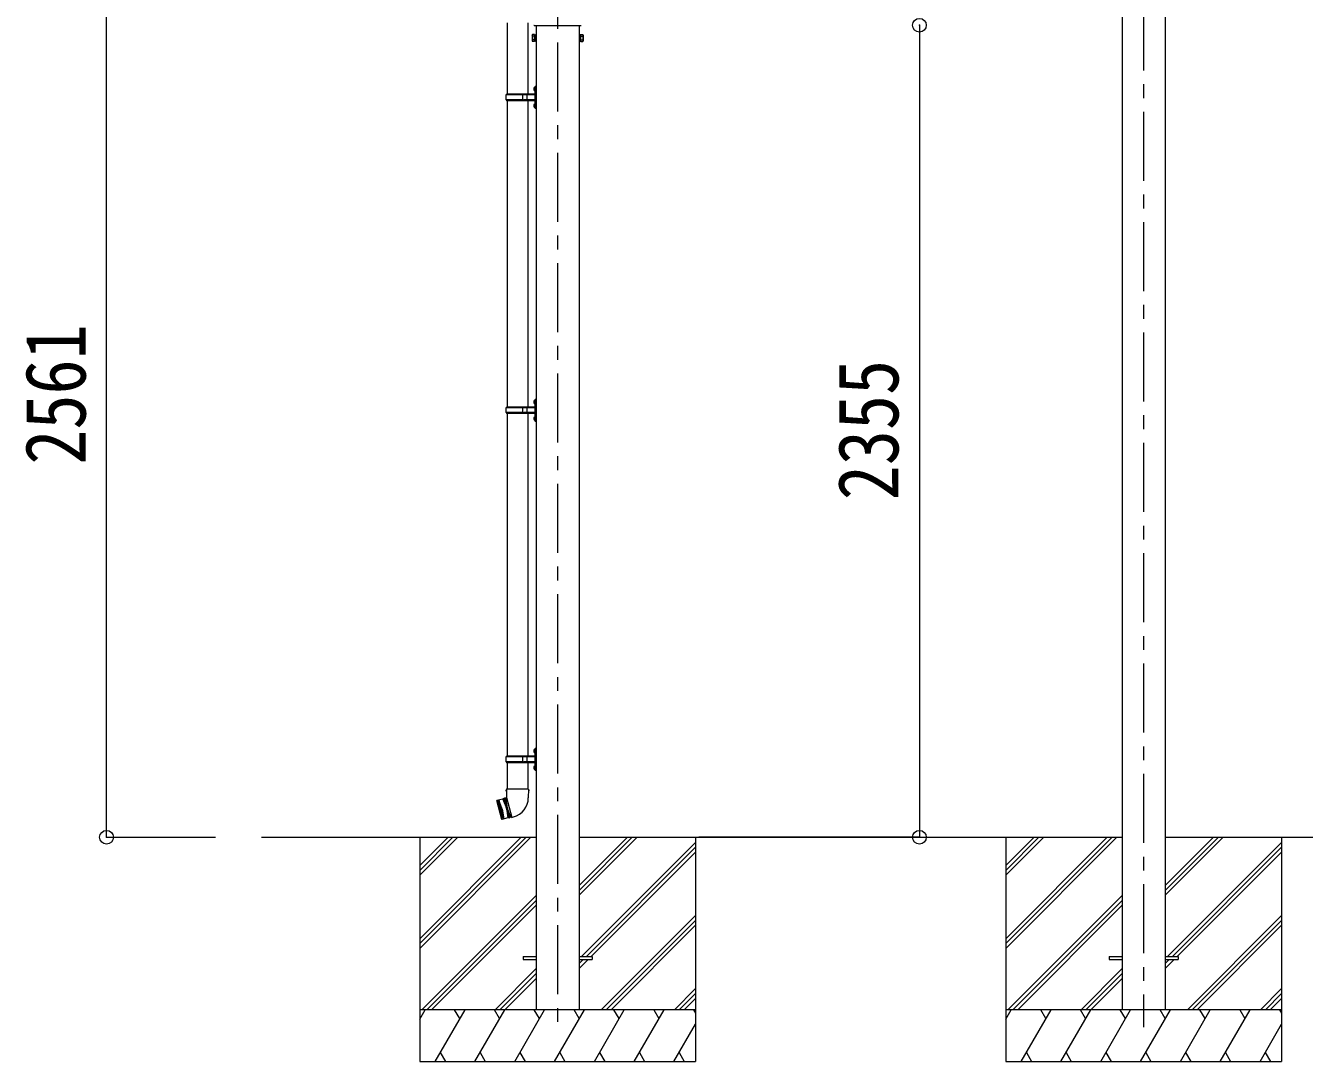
# Model space of a CAD drawing. Units: millimetres at full size, sheet at 1:40. Extents: x -11243 to 11243, y -7760 to 7760.
# Drawn here: x 322 to 4031, y -4874 to -1870 of the extents above; entities that cross this region are included whole.
import ezdxf
from ezdxf.enums import TextEntityAlignment as Align

# ---------------------------------------------------------------- set-up
doc = ezdxf.new("R2010")
doc.units = ezdxf.units.MM
doc.header["$LTSCALE"] = 40
doc.header["$PDMODE"] = 32
doc.header["$PDSIZE"] = 40
doc.linetypes.add('CHAIN1', pattern=[8, 5, -1, 1, -1])
doc.layers.add('0-3_ELV2', color=7, linetype='Continuous', lineweight=9)
doc.layers.add('0-6_OTH_LINE', color=6, linetype='Continuous', lineweight=9)
doc.styles.add('ＭＳ ゴシック', font='')
doc.styles.get('ＭＳ ゴシック').set_extended_font_data('MS Gothic')

msp = doc.modelspace()

# ---------------------------------------------------------------- linework, layer by layer
at = {"layer": '0-3_ELV2', "color": 5, "linetype": 'CHAIN1'}
for p, q in [((3564.86, -1480.18), (3564.86, -4774.49)), ((1864.87, -1599.05), (1864.87, -4774.49))]:
    msp.add_line(p, q, dxfattribs=at)
at = {"layer": '0-3_ELV2', "color": 4}
for p, q in [((3502.36, -1751.11), (3502.36, -4723.88)), ((3627.36, -1751.11), (3627.36, -4723.88)), ((1796.32, -1869.88), (1796.32, -1869.88)), ((1796.62, -1869.98), (1796.6, -1869.98)), ((1796.62, -1869.98), (1933.12, -1869.98)), ((1802.37, -1869.98), (1802.37, -4723.88)), ((1927.37, -1869.98), (1927.37, -4723.88)), ((1933.14, -1869.98), (1933.12, -1869.98)), ((1790.87, -1897.38), (1791.63, -1896.06)), ((1790.87, -1897.38), (1790.87, -1914.38)), ((1790.87, -1914.38), (1791.63, -1915.69)), ((1797.87, -1896.06), (1791.63, -1896.06)), ((1797.87, -1900.97), (1791.63, -1900.97)), ((1797.87, -1910.79), (1791.63, -1910.79)), ((1797.87, -1915.69), (1791.63, -1915.69)), ((1797.87, -1915.69), (1797.87, -1896.06)), ((1797.87, -1896.68), (1800.37, -1896.68)), ((1800.37, -1915.08), (1797.87, -1915.08)), ((1927.37, -1916.38), (1929.37, -1916.38)), ((1931.87, -1896.68), (1929.37, -1896.68)), ((1929.37, -1915.08), (1931.87, -1915.08)), ((1931.87, -1915.69), (1931.87, -1896.06)), ((1931.87, -1896.06), (1938.11, -1896.06)), ((1931.87, -1900.97), (1938.11, -1900.97)), ((1931.87, -1910.79), (1938.11, -1910.79)), ((1931.87, -1915.69), (1938.11, -1915.69)), ((1938.87, -1897.38), (1938.11, -1896.06)), ((1938.87, -1914.38), (1938.11, -1915.69)), ((1938.87, -1897.38), (1938.87, -1914.38)), ((1764.87, -4569.38), (1802.37, -4569.38)), ((1764.87, -4569.38), (1764.87, -4578.38)), ((1764.87, -4578.38), (1802.37, -4578.38)), ((1927.37, -4569.38), (1964.87, -4569.38)), ((1927.37, -4578.38), (1964.87, -4578.38)), ((1964.87, -4569.38), (1964.87, -4578.38)), ((3464.86, -4569.38), (3502.36, -4569.38)), ((3464.86, -4569.38), (3464.86, -4578.38)), ((3464.86, -4578.38), (3502.36, -4578.38)), ((3627.36, -4569.38), (3664.86, -4569.38)), ((3627.36, -4578.38), (3664.86, -4578.38)), ((3664.86, -4569.38), (3664.86, -4578.38))]:
    msp.add_line(p, q, dxfattribs=at)
at = {"layer": '0-3_ELV2'}
for p, q in [((1718.52, -1861.54), (1718.52, -2068.88)), ((1778.22, -1861.54), (1778.22, -2068.88)), ((1715.37, -2070.88), (1716.37, -2068.88)), ((1715.37, -2084.88), (1715.37, -2070.88)), ((1763.86, -2070.88), (1715.37, -2070.88)), ((1797.87, -2068.88), (1716.37, -2068.88)), ((1763.86, -2086.88), (1763.86, -2068.88)), ((1764.62, -2068.88), (1766.62, -2070.88)), ((1797.87, -2070.88), (1766.62, -2070.88)), ((1776.99, -2070.88), (1774.99, -2068.88)), ((1776.99, -2084.88), (1776.99, -2070.88)), ((1796.07, -2051.73), (1798.11, -2052.73)), ((1797.33, -2049.73), (1797.97, -2049.73)), ((1797.33, -2049.73), (1797.33, -2058.03)), ((1797.33, -2058.03), (1797.97, -2058.03)), ((1797.97, -2049.73), (1798.37, -2050.13)), ((1798.11, -2052.73), (1798.72, -2053.88)), ((1800.37, -2045.38), (1798.37, -2047.38)), ((1798.37, -2047.38), (1798.37, -2108.38)), ((1800.37, -2045.38), (1800.37, -2110.38)), ((1800.37, -2045.38), (1802.37, -2045.38)), ((1802.37, -2110.38), (1802.37, -2045.38)), ((1715.37, -2084.88), (1716.37, -2086.88)), ((1763.86, -2084.88), (1715.37, -2084.88)), ((1716.37, -2086.88), (1797.87, -2086.88)), ((1718.52, -2086.88), (1718.52, -2976.37)), ((1764.62, -2086.88), (1766.62, -2084.88)), ((1797.87, -2084.88), (1766.62, -2084.88)), ((1776.99, -2084.88), (1774.99, -2086.88)), ((1778.22, -2086.88), (1778.22, -2976.37)), ((1796.07, -2099.73), (1798.11, -2100.73)), ((1797.33, -2097.73), (1797.97, -2097.73)), ((1797.33, -2097.73), (1797.33, -2106.03)), ((1797.33, -2106.03), (1797.97, -2106.03)), ((1797.97, -2097.73), (1797.97, -2106.03)), ((1797.97, -2097.73), (1798.37, -2098.13)), ((1797.97, -2106.03), (1798.37, -2105.63)), ((1798.11, -2100.73), (1798.72, -2101.88)), ((1798.37, -2108.38), (1800.37, -2110.38)), ((1802.37, -2110.38), (1800.37, -2110.38)), ((1796.07, -2959.23), (1798.11, -2960.23)), ((1797.33, -2957.23), (1797.97, -2957.23)), ((1797.33, -2957.23), (1797.33, -2965.53)), ((1797.33, -2965.53), (1797.97, -2965.53)), ((1797.97, -2957.23), (1798.37, -2957.63)), ((1798.11, -2960.23), (1798.72, -2961.38)), ((1800.37, -2952.88), (1798.37, -2954.88)), ((1798.37, -2954.88), (1798.37, -3015.88)), ((1800.37, -2952.88), (1800.37, -3017.88)), ((1800.37, -2952.88), (1802.37, -2952.88)), ((1802.37, -3017.88), (1802.37, -2952.88)), ((1715.37, -2978.38), (1716.37, -2976.38)), ((1715.37, -2992.38), (1715.37, -2978.38)), ((1763.86, -2978.38), (1715.37, -2978.38)), ((1715.37, -2992.38), (1716.37, -2994.38)), ((1763.86, -2992.38), (1715.37, -2992.38)), ((1797.87, -2976.38), (1716.37, -2976.38)), ((1716.37, -2994.38), (1797.87, -2994.38)), ((1718.52, -2994.37), (1718.52, -3988.88)), ((1763.86, -2994.38), (1763.86, -2976.38)), ((1764.62, -2976.38), (1766.62, -2978.38)), ((1764.62, -2994.38), (1766.62, -2992.38)), ((1797.87, -2978.38), (1766.62, -2978.38)), ((1797.87, -2992.38), (1766.62, -2992.38)), ((1776.99, -2978.38), (1774.99, -2976.38)), ((1776.99, -2992.38), (1774.99, -2994.38)), ((1776.99, -2992.38), (1776.99, -2978.38)), ((1778.22, -2994.37), (1778.22, -3988.88)), ((1796.07, -3007.23), (1798.11, -3008.23)), ((1797.33, -3005.23), (1797.97, -3005.23)), ((1797.33, -3005.23), (1797.33, -3013.53)), ((1797.33, -3013.53), (1797.97, -3013.53)), ((1797.97, -3005.23), (1797.97, -3013.53)), ((1797.97, -3005.23), (1798.37, -3005.63)), ((1797.97, -3013.53), (1798.37, -3013.13)), ((1798.11, -3008.23), (1798.72, -3009.38)), ((1798.37, -3015.88), (1800.37, -3017.88)), ((1802.37, -3017.88), (1800.37, -3017.88)), ((1800.37, -3965.38), (1798.37, -3967.38)), ((1798.37, -3967.38), (1798.37, -4028.38)), ((1800.37, -3965.38), (1800.37, -4030.38)), ((1800.37, -3965.38), (1802.37, -3965.38)), ((1802.37, -4030.38), (1802.37, -3965.38)), ((1715.37, -3990.88), (1716.37, -3988.88)), ((1715.37, -4004.88), (1715.37, -3990.88)), ((1763.86, -3990.88), (1715.37, -3990.88)), ((1715.37, -4004.88), (1716.37, -4006.88)), ((1763.86, -4004.88), (1715.37, -4004.88)), ((1797.87, -3988.88), (1716.37, -3988.88)), ((1763.86, -4006.88), (1763.86, -3988.88)), ((1764.62, -3988.88), (1766.62, -3990.88)), ((1764.62, -4006.88), (1766.62, -4004.88)), ((1797.87, -3990.88), (1766.62, -3990.88)), ((1797.87, -4004.88), (1766.62, -4004.88)), ((1776.99, -3990.88), (1774.99, -3988.88)), ((1776.99, -4004.88), (1774.99, -4006.88)), ((1776.99, -4004.88), (1776.99, -3990.88)), ((1796.07, -3971.73), (1798.11, -3972.73)), ((1797.33, -3969.73), (1797.97, -3969.73)), ((1797.33, -3969.73), (1797.33, -3978.03)), ((1797.33, -3978.03), (1797.97, -3978.03)), ((1797.97, -3969.73), (1798.37, -3970.13)), ((1798.11, -3972.73), (1798.72, -3973.88)), ((1716.37, -4006.88), (1797.87, -4006.88)), ((1718.52, -4006.88), (1718.52, -4084.75)), ((1778.22, -4006.88), (1778.22, -4084.75)), ((1796.07, -4019.73), (1798.11, -4020.73)), ((1797.33, -4017.73), (1797.97, -4017.73)), ((1797.33, -4017.73), (1797.33, -4026.03)), ((1797.33, -4026.03), (1797.97, -4026.03)), ((1797.97, -4017.73), (1797.97, -4026.03)), ((1797.97, -4017.73), (1798.37, -4018.13)), ((1797.97, -4026.03), (1798.37, -4025.63)), ((1798.11, -4020.73), (1798.72, -4021.88)), ((1798.37, -4028.38), (1800.37, -4030.38)), ((1802.37, -4030.38), (1800.37, -4030.38)), ((1688.08, -4118.27), (1688.44, -4117.66)), ((1706.31, -4112.87), (1688.44, -4117.66)), ((1703.01, -4172.04), (1688.44, -4117.66)), ((1692.3, -4116.63), (1706.87, -4171.01)), ((1696.69, -4144.59), (1692.3, -4116.63)), ((1694.23, -4116.11), (1708.8, -4170.49)), ((1704.42, -4142.52), (1694.23, -4116.11)), ((1708.95, -4111.13), (1706.31, -4112.87)), ((1708.95, -4111.13), (1710.88, -4110.61)), ((1724.03, -4167.44), (1708.95, -4111.13)), ((1713.84, -4110.08), (1710.88, -4110.61)), ((1710.88, -4110.61), (1725.97, -4166.93)), ((1716.74, -4109.3), (1713.84, -4110.08)), ((1713.84, -4110.08), (1718.42, -4138.77)), ((1716.67, -4084.75), (1714.97, -4089.25)), ((1716.7, -4089.75), (1714.97, -4089.25)), ((1716.81, -4107.99), (1716.41, -4108.09)), ((1716.41, -4108.09), (1732.02, -4166.34)), ((1780.07, -4084.75), (1716.67, -4084.75)), ((1716.67, -4084.75), (1716.81, -4107.99)), ((1780.07, -4084.75), (1779.92, -4109.75)), ((1688.08, -4118.27), (1702.4, -4171.69)), ((1696.69, -4144.59), (1706.87, -4171.01)), ((1704.42, -4142.52), (1708.8, -4170.49)), ((1728.8, -4165.91), (1718.42, -4138.77)), ((1703.01, -4172.04), (1702.4, -4171.69)), ((1720.88, -4167.25), (1703.01, -4172.04)), ((1724.03, -4167.44), (1720.88, -4167.25)), ((1724.03, -4167.44), (1725.97, -4166.93)), ((1728.8, -4165.91), (1725.97, -4166.93)), ((1731.7, -4165.13), (1728.8, -4165.91)), ((1732.02, -4166.34), (1736.93, -4165.02)), ((1006.03, -4223.88), (1802.37, -4223.88)), ((1464.87, -4223.88), (1464.87, -4873.88)), ((1464.87, -4518.05), (1759.05, -4223.88)), ((1464.87, -4532.2), (1773.19, -4223.88)), ((1464.87, -4546.34), (1787.33, -4223.88)), ((1464.87, -4334.21), (1575.2, -4223.88)), ((1464.87, -4320.07), (1561.06, -4223.88)), ((1464.87, -4305.92), (1546.91, -4223.88)), ((1927.37, -4223.88), (3502.36, -4223.88)), ((1927.37, -4392.21), (2095.7, -4223.88)), ((1927.37, -4378.07), (2081.56, -4223.88)), ((1927.37, -4363.92), (2067.41, -4223.88)), ((2264.87, -4223.88), (2264.87, -4873.88)), ((3164.86, -4223.88), (3164.86, -4873.88)), ((3164.86, -4518.05), (3459.04, -4223.88)), ((3164.86, -4532.2), (3473.19, -4223.88)), ((3164.86, -4546.34), (3487.33, -4223.88)), ((3164.86, -4334.21), (3275.2, -4223.88)), ((3164.86, -4320.07), (3261.05, -4223.88)), ((3164.86, -4305.92), (3246.91, -4223.88)), ((3627.36, -4223.88), (5202.36, -4223.88)), ((3627.36, -4392.21), (3795.7, -4223.88)), ((3627.36, -4378.07), (3781.55, -4223.88)), ((3627.36, -4363.92), (3767.41, -4223.88)), ((3964.86, -4223.88), (3964.86, -4873.88)), ((1934.04, -4569.38), (2264.87, -4238.56)), ((1948.19, -4569.38), (2264.87, -4252.7)), ((3634.04, -4569.38), (3964.86, -4238.56)), ((3648.18, -4569.38), (3964.86, -4252.7)), ((1962.33, -4569.38), (2264.87, -4266.84)), ((3662.33, -4569.38), (3964.86, -4266.84)), ((1471.18, -4723.88), (1802.37, -4392.69)), ((1485.32, -4723.88), (1802.37, -4406.83)), ((3171.17, -4723.88), (3502.36, -4392.69)), ((3185.31, -4723.88), (3502.36, -4406.83)), ((1499.46, -4723.88), (1802.37, -4420.97)), ((1991.68, -4723.88), (2264.87, -4450.69)), ((3199.46, -4723.88), (3502.36, -4420.97)), ((3691.67, -4723.88), (3964.86, -4450.69)), ((2005.82, -4723.88), (2264.87, -4464.83)), ((2019.96, -4723.88), (2264.87, -4478.97)), ((3705.81, -4723.88), (3964.86, -4464.83)), ((3719.96, -4723.88), (3964.86, -4478.97)), ((1927.37, -4604.34), (1953.33, -4578.38)), ((1927.37, -4590.2), (1939.19, -4578.38)), ((3627.36, -4604.34), (3653.33, -4578.38)), ((3627.36, -4590.2), (3639.18, -4578.38)), ((1802.37, -4604.82), (1683.31, -4723.88)), ((1697.45, -4723.88), (1802.37, -4618.96)), ((1711.59, -4723.88), (1802.37, -4633.1)), ((3502.36, -4604.82), (3383.31, -4723.88)), ((3397.45, -4723.88), (3502.36, -4618.96)), ((3411.59, -4723.88), (3502.36, -4633.1)), ((2203.81, -4723.88), (2264.87, -4662.82)), ((3903.81, -4723.88), (3964.86, -4662.82)), ((2217.95, -4723.88), (2264.87, -4676.96)), ((2232.09, -4723.88), (2264.87, -4691.1)), ((3917.95, -4723.88), (3964.86, -4676.96)), ((3932.09, -4723.88), (3964.86, -4691.1)), ((2264.87, -4723.88), (1464.87, -4723.88)), ((1464.87, -4751.38), (1480.75, -4723.88)), ((1509.61, -4873.88), (1596.22, -4723.88)), ((1581.22, -4749.86), (1566.22, -4723.88)), ((1625.08, -4873.88), (1711.69, -4723.88)), ((1696.69, -4749.86), (1681.68, -4723.88)), ((1740.55, -4873.88), (1827.16, -4723.88)), ((1812.16, -4749.86), (1797.15, -4723.88)), ((1856.02, -4873.88), (1942.63, -4723.88)), ((1927.63, -4749.86), (1912.62, -4723.88)), ((1971.49, -4873.88), (2058.1, -4723.88)), ((2043.1, -4749.86), (2028.1, -4723.88)), ((2086.96, -4873.88), (2173.57, -4723.88)), ((2143.57, -4723.88), (2158.57, -4749.86)), ((2259.04, -4723.88), (2264.87, -4733.98)), ((3964.86, -4723.88), (3164.86, -4723.88)), ((3164.86, -4751.38), (3180.74, -4723.88)), ((3209.61, -4873.88), (3296.21, -4723.88)), ((3281.21, -4749.86), (3266.21, -4723.88)), ((3325.08, -4873.88), (3411.68, -4723.88)), ((3396.68, -4749.86), (3381.68, -4723.88)), ((3440.55, -4873.88), (3527.15, -4723.88)), ((3512.15, -4749.86), (3497.15, -4723.88)), ((3556.02, -4873.88), (3642.62, -4723.88)), ((3627.62, -4749.86), (3612.62, -4723.88)), ((3671.49, -4873.88), (3758.09, -4723.88)), ((3743.09, -4749.86), (3728.09, -4723.88)), ((3786.96, -4873.88), (3873.56, -4723.88)), ((3843.56, -4723.88), (3858.56, -4749.86)), ((3959.03, -4723.88), (3964.86, -4733.98)), ((2202.43, -4873.88), (2264.87, -4765.74)), ((3902.43, -4873.88), (3964.86, -4765.74)), ((1524.61, -4847.9), (1539.61, -4873.88)), ((1640.08, -4847.9), (1655.08, -4873.88)), ((1755.55, -4847.9), (1770.55, -4873.88)), ((1871.02, -4847.9), (1886.02, -4873.88)), ((1986.49, -4847.9), (2001.49, -4873.88)), ((2101.96, -4847.9), (2116.96, -4873.88)), ((2217.43, -4847.9), (2232.43, -4873.88)), ((3224.61, -4847.9), (3239.61, -4873.88)), ((3340.08, -4847.9), (3355.08, -4873.88)), ((3455.55, -4847.9), (3470.55, -4873.88)), ((3571.02, -4847.9), (3586.02, -4873.88)), ((3686.49, -4847.9), (3701.49, -4873.88)), ((3801.96, -4847.9), (3816.96, -4873.88)), ((3917.43, -4847.9), (3932.43, -4873.88)), ((1464.87, -4873.88), (2264.87, -4873.88)), ((3164.86, -4873.88), (3964.86, -4873.88))]:
    msp.add_line(p, q, dxfattribs=at)
at = {"layer": '0-3_ELV2', "color": 6}
for p, q in [((556.4, -4223.88), (872.63, -4223.88)), ((2914.26, -4223.88), (2274.23, -4223.88))]:
    msp.add_line(p, q, dxfattribs=at)
at = {"layer": '0-3_ELV2', "color": 4}
for points in [[(1796.43, -1869.94), (1796.37, -1869.91), (1796.32, -1869.88)], [(1796.6, -1869.98), (1796.44, -1869.95), (1796.43, -1869.94)], [(1933.31, -1869.94), (1933.15, -1869.98), (1933.14, -1869.98)], [(1933.42, -1869.88), (1933.42, -1869.88), (1933.31, -1869.94)], [(1929.37, -1916.38), (1929.37, -1895.38), (1927.37, -1895.38)]]:
    msp.add_lwpolyline(points, dxfattribs=at)
msp.add_lwpolyline([(1800.37, -1916.38), (1800.37, -1895.38), (1802.37, -1895.38), (1802.37, -1916.38)], close=True, dxfattribs=at)
at = {"layer": '0-3_ELV2'}
for points in [[(1796.07, -2056.03), (1798.11, -2055.03), (1798.72, -2053.88)], [(1797.97, -2049.73), (1797.97, -2058.03), (1798.37, -2057.63)], [(1796.07, -2104.03), (1798.11, -2103.03), (1798.72, -2101.88)], [(1796.07, -2963.53), (1798.11, -2962.53), (1798.72, -2961.38)], [(1797.97, -2957.23), (1797.97, -2965.53), (1798.37, -2965.13)], [(1796.07, -3011.53), (1798.11, -3010.53), (1798.72, -3009.38)], [(1796.07, -3976.03), (1798.11, -3975.03), (1798.72, -3973.88)], [(1797.97, -3969.73), (1797.97, -3978.03), (1798.37, -3977.63)], [(1796.07, -4024.03), (1798.11, -4023.03), (1798.72, -4021.88)], [(1706.31, -4112.87), (1716.49, -4139.29), (1720.88, -4167.25)], [(1780.07, -4084.75), (1781.57, -4089.25), (1780.04, -4089.75)]]:
    msp.add_lwpolyline(points, dxfattribs=at)
at = {"layer": '0-3_ELV2', "color": 4}
for centre, radius, start, end in [((1795.21, -1898.52), 4.34, 145.61575, 214.38425), ((1807.11, -1905.88), 16.24, 162.41205, 197.58795), ((1795.21, -1913.24), 4.34, 145.61575, 214.38425), ((1934.52, -1898.52), 4.34, 325.61575, 34.38425), ((1922.63, -1905.88), 16.24, 342.41205, 17.58795), ((1934.52, -1913.24), 4.34, 325.61575, 34.38425)]:
    msp.add_arc(centre, radius, start, end, dxfattribs=at)
at = {"layer": '0-3_ELV2'}
for centre, radius, start, end in [((1801.67, -2053.88), 6, 136.21765, 223.78235), ((1797.87, -2068.38), 0.5, 270, 0), ((1797.87, -2070.38), 0.5, 270, 0), ((1801.67, -2101.88), 6, 136.21765, 223.78235), ((1797.87, -2085.38), 0.5, 0, 90), ((1797.87, -2087.38), 0.5, 0, 90), ((1801.67, -2961.38), 6, 136.21765, 223.78235), ((1797.87, -2975.88), 0.5, 270, 0), ((1797.87, -2977.88), 0.5, 270, 0), ((1797.87, -2992.88), 0.5, 0, 90), ((1797.87, -2994.88), 0.5, 0, 90), ((1801.67, -3009.38), 6, 136.21765, 223.78235), ((1801.67, -3973.88), 6, 136.21765, 223.78235), ((1797.87, -3988.38), 0.5, 270, 0), ((1797.87, -3990.38), 0.5, 270, 0), ((1797.87, -4005.38), 0.5, 0, 90), ((1801.67, -4021.88), 6, 136.21765, 223.78235), ((1797.87, -4007.38), 0.5, 0, 90), ((1721.92, -4109), 58, 285, 359.65623)]:
    msp.add_arc(centre, radius, start, end, dxfattribs=at)
at = {"layer": '0-3_ELV2', "color": 6}
for p in [(2914.26, -1868.88), (556.4, -4223.88), (2914.26, -4223.88)]:
    msp.add_point(p, dxfattribs=at)
at = {"layer": '0-6_OTH_LINE'}
for p, q in [((556.4, -4223.88), (556.4, -1662.64)), ((2914.26, -1868.88), (2914.26, -4223.88))]:
    msp.add_line(p, q, dxfattribs=at)

# ---------------------------------------------------------------- texts
at = {"layer": '0-3_ELV2', "style": 'ＭＳ ゴシック', "width": 0.85}
for s, p in [('2561', (548.4, -3143.26)), ('2355', (2906.26, -3246.38))]:
    msp.add_text(s, height=176, rotation=90, dxfattribs=at).set_placement(p, align=Align.BOTTOM_LEFT)

doc.saveas('drawing.dxf')
